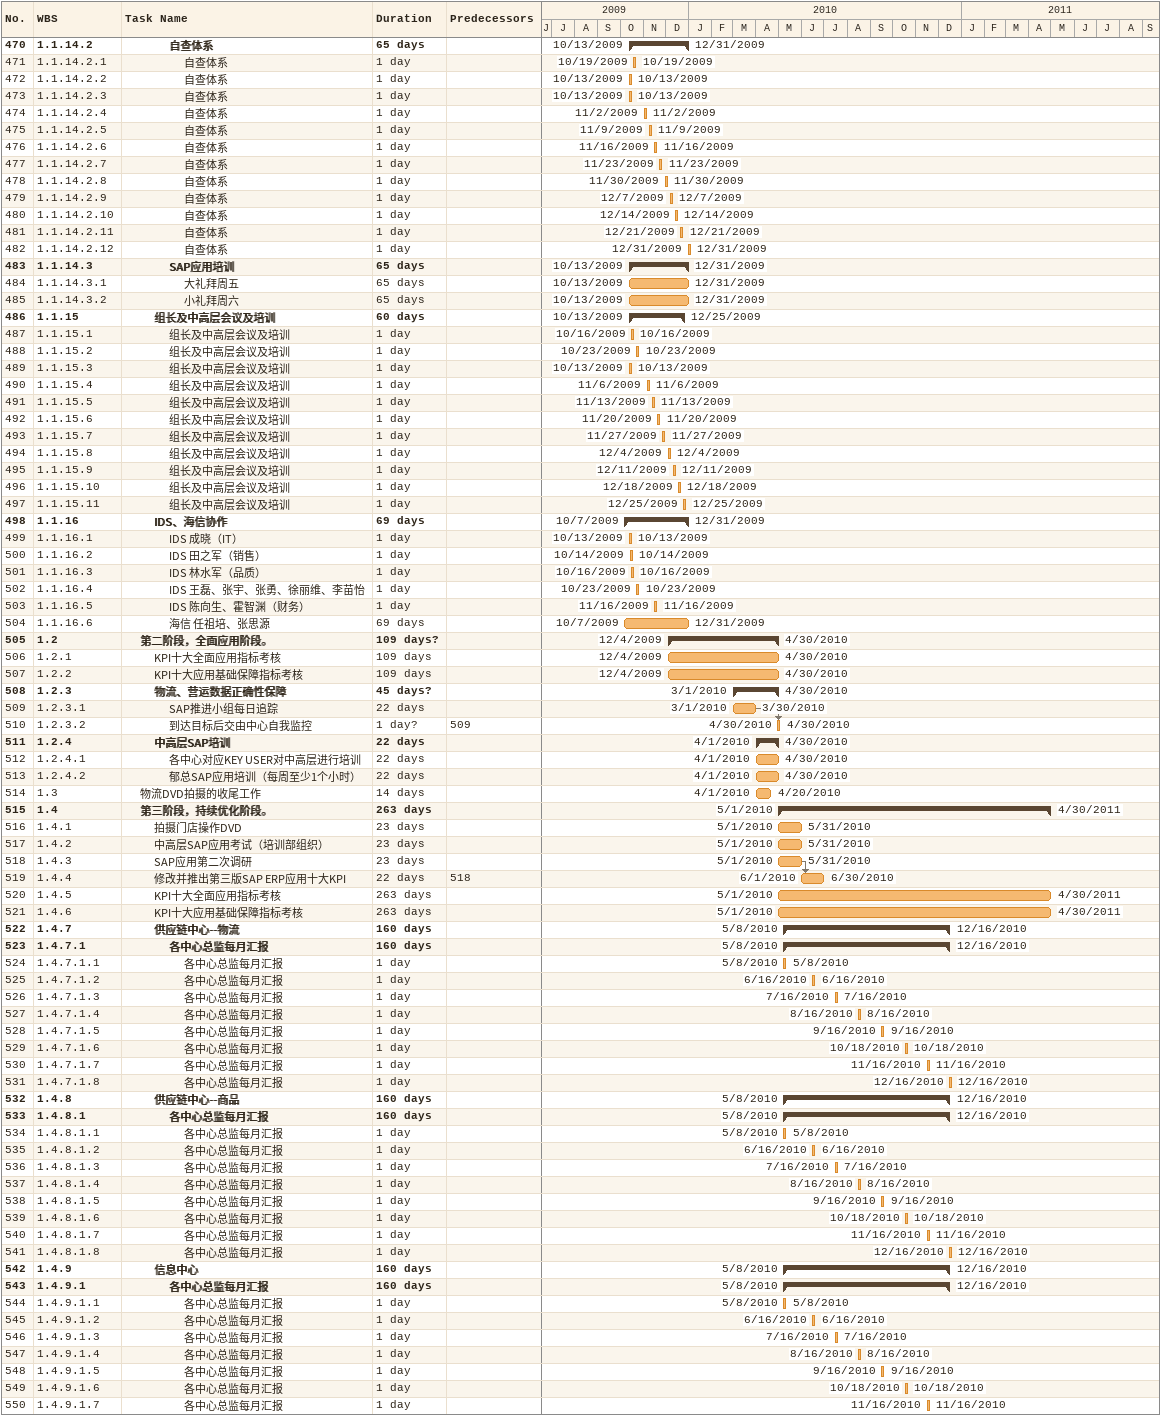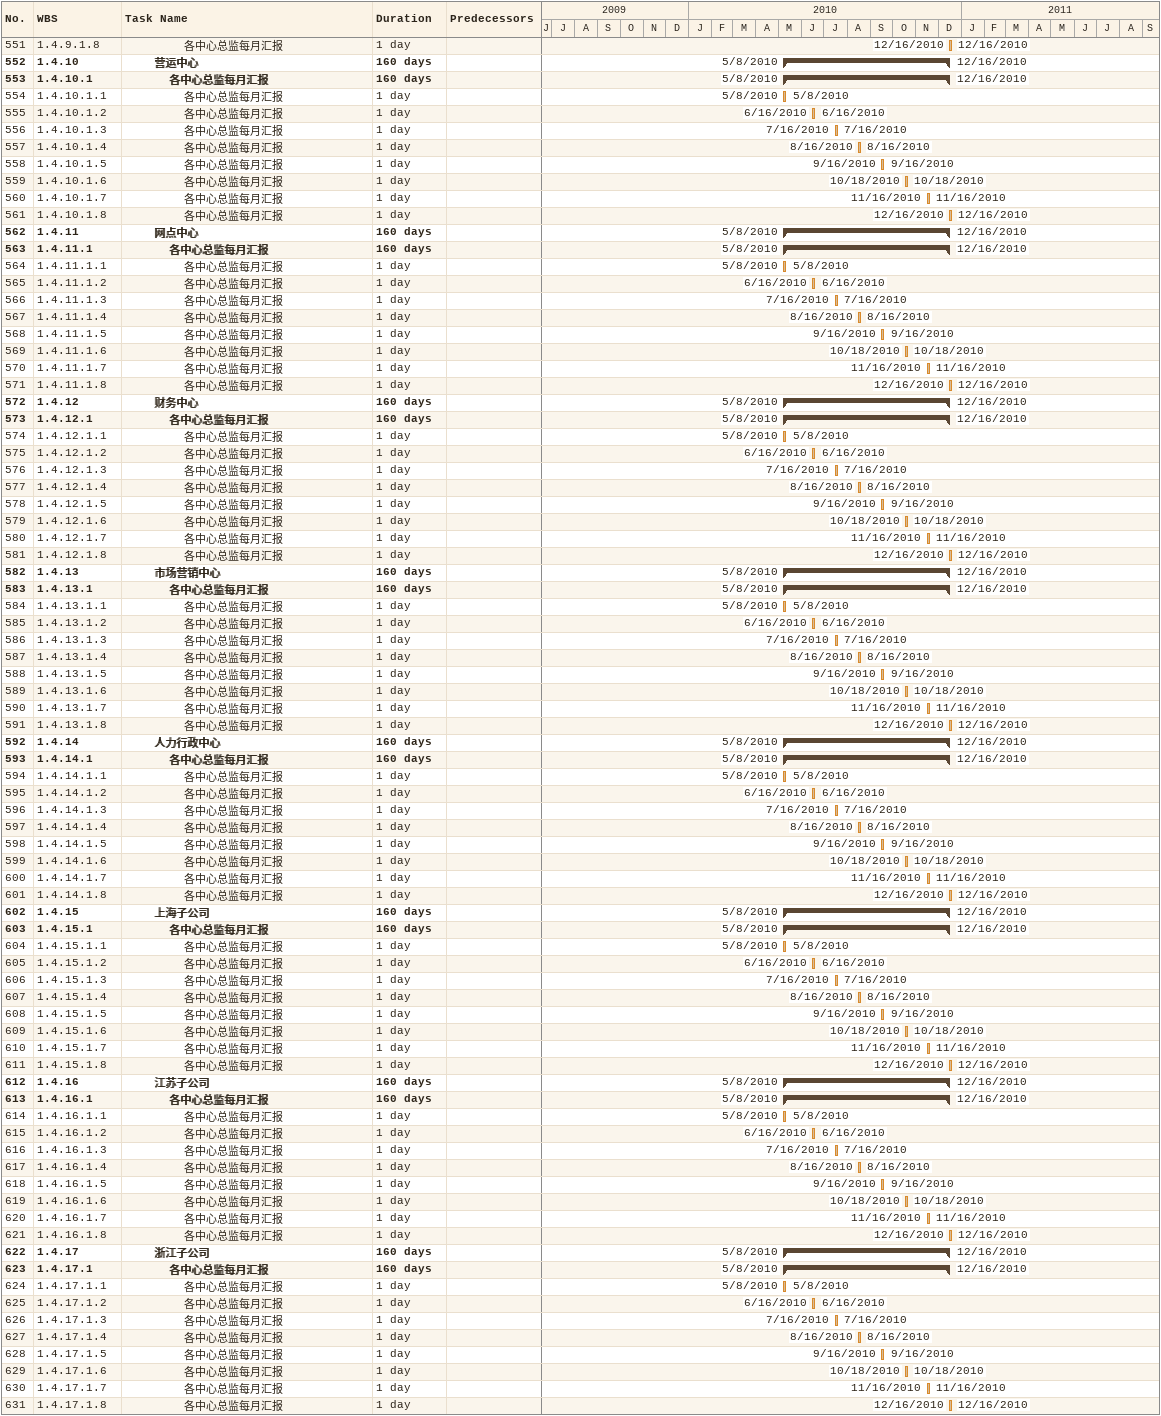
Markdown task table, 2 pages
| ID | WBS | Task | Duration | Start | Finish | Predecessors |
|---|---|---|---|---|---|---|
| 470 | 1.1.14.2 | **自查体系** | 65d | 2009-10-13 | 2009-12-31 |  |
| 471 | 1.1.14.2.1 | 自查体系 | 1d | 2009-10-19 | 2009-10-19 |  |
| 472 | 1.1.14.2.2 | 自查体系 | 1d | 2009-10-13 | 2009-10-13 |  |
| 473 | 1.1.14.2.3 | 自查体系 | 1d | 2009-10-13 | 2009-10-13 |  |
| 474 | 1.1.14.2.4 | 自查体系 | 1d | 2009-11-02 | 2009-11-02 |  |
| 475 | 1.1.14.2.5 | 自查体系 | 1d | 2009-11-09 | 2009-11-09 |  |
| 476 | 1.1.14.2.6 | 自查体系 | 1d | 2009-11-16 | 2009-11-16 |  |
| 477 | 1.1.14.2.7 | 自查体系 | 1d | 2009-11-23 | 2009-11-23 |  |
| 478 | 1.1.14.2.8 | 自查体系 | 1d | 2009-11-30 | 2009-11-30 |  |
| 479 | 1.1.14.2.9 | 自查体系 | 1d | 2009-12-07 | 2009-12-07 |  |
| 480 | 1.1.14.2.10 | 自查体系 | 1d | 2009-12-14 | 2009-12-14 |  |
| 481 | 1.1.14.2.11 | 自查体系 | 1d | 2009-12-21 | 2009-12-21 |  |
| 482 | 1.1.14.2.12 | 自查体系 | 1d | 2009-12-31 | 2009-12-31 |  |
| 483 | 1.1.14.3 | **SAP应用培训** | 65d | 2009-10-13 | 2009-12-31 |  |
| 484 | 1.1.14.3.1 | 大礼拜周五 | 65d | 2009-10-13 | 2009-12-31 |  |
| 485 | 1.1.14.3.2 | 小礼拜周六 | 65d | 2009-10-13 | 2009-12-31 |  |
| 486 | 1.1.15 | **组长及中高层会议及培训** | 60d | 2009-10-13 | 2009-12-25 |  |
| 487 | 1.1.15.1 | 组长及中高层会议及培训 | 1d | 2009-10-16 | 2009-10-16 |  |
| 488 | 1.1.15.2 | 组长及中高层会议及培训 | 1d | 2009-10-23 | 2009-10-23 |  |
| 489 | 1.1.15.3 | 组长及中高层会议及培训 | 1d | 2009-10-13 | 2009-10-13 |  |
| 490 | 1.1.15.4 | 组长及中高层会议及培训 | 1d | 2009-11-06 | 2009-11-06 |  |
| 491 | 1.1.15.5 | 组长及中高层会议及培训 | 1d | 2009-11-13 | 2009-11-13 |  |
| 492 | 1.1.15.6 | 组长及中高层会议及培训 | 1d | 2009-11-20 | 2009-11-20 |  |
| 493 | 1.1.15.7 | 组长及中高层会议及培训 | 1d | 2009-11-27 | 2009-11-27 |  |
| 494 | 1.1.15.8 | 组长及中高层会议及培训 | 1d | 2009-12-04 | 2009-12-04 |  |
| 495 | 1.1.15.9 | 组长及中高层会议及培训 | 1d | 2009-12-11 | 2009-12-11 |  |
| 496 | 1.1.15.10 | 组长及中高层会议及培训 | 1d | 2009-12-18 | 2009-12-18 |  |
| 497 | 1.1.15.11 | 组长及中高层会议及培训 | 1d | 2009-12-25 | 2009-12-25 |  |
| 498 | 1.1.16 | **IDS、海信协作** | 69d | 2009-10-07 | 2009-12-31 |  |
| 499 | 1.1.16.1 | IDS 成晓（IT） | 1d | 2009-10-13 | 2009-10-13 |  |
| 500 | 1.1.16.2 | IDS 田之军（销售） | 1d | 2009-10-14 | 2009-10-14 |  |
| 501 | 1.1.16.3 | IDS 林水军（品质） | 1d | 2009-10-16 | 2009-10-16 |  |
| 502 | 1.1.16.4 | IDS 王磊、张宇、张勇、徐丽维、李苗怡 | 1d | 2009-10-23 | 2009-10-23 |  |
| 503 | 1.1.16.5 | IDS 陈向生、霍智渊（财务） | 1d | 2009-11-16 | 2009-11-16 |  |
| 504 | 1.1.16.6 | 海信 任祖培、张思源 | 69d | 2009-10-07 | 2009-12-31 |  |
| 505 | 1.2 | **第二阶段，全面应用阶段。** | 109d? | 2009-12-04 | 2010-04-30 |  |
| 506 | 1.2.1 | KPI十大全面应用指标考核 | 109d | 2009-12-04 | 2010-04-30 |  |
| 507 | 1.2.2 | KPI十大应用基础保障指标考核 | 109d | 2009-12-04 | 2010-04-30 |  |
| 508 | 1.2.3 | **物流、营运数据正确性保障** | 45d? | 2010-03-01 | 2010-04-30 |  |
| 509 | 1.2.3.1 | SAP推进小组每日追踪 | 22d | 2010-03-01 | 2010-03-30 |  |
| 510 | 1.2.3.2 | 到达目标后交由中心自我监控 | 1d? | 2010-04-30 | 2010-04-30 | 509 |
| 511 | 1.2.4 | **中高层SAP培训** | 22d | 2010-04-01 | 2010-04-30 |  |
| 512 | 1.2.4.1 | 各中心对应KEY USER对中高层进行培训 | 22d | 2010-04-01 | 2010-04-30 |  |
| 513 | 1.2.4.2 | 郁总SAP应用培训（每周至少1个小时） | 22d | 2010-04-01 | 2010-04-30 |  |
| 514 | 1.3 | 物流DVD拍摄的收尾工作 | 14d | 2010-04-01 | 2010-04-20 |  |
| 515 | 1.4 | **第三阶段，持续优化阶段。** | 263d | 2010-05-01 | 2011-04-30 |  |
| 516 | 1.4.1 | 拍摄门店操作DVD | 23d | 2010-05-01 | 2010-05-31 |  |
| 517 | 1.4.2 | 中高层SAP应用考试（培训部组织） | 23d | 2010-05-01 | 2010-05-31 |  |
| 518 | 1.4.3 | SAP应用第二次调研 | 23d | 2010-05-01 | 2010-05-31 |  |
| 519 | 1.4.4 | 修改并推出第三版SAP ERP应用十大KPI | 22d | 2010-06-01 | 2010-06-30 | 518 |
| 520 | 1.4.5 | KPI十大全面应用指标考核 | 263d | 2010-05-01 | 2011-04-30 |  |
| 521 | 1.4.6 | KPI十大应用基础保障指标考核 | 263d | 2010-05-01 | 2011-04-30 |  |
| 522 | 1.4.7 | **供应链中心--物流** | 160d | 2010-05-08 | 2010-12-16 |  |
| 523 | 1.4.7.1 | **各中心总监每月汇报** | 160d | 2010-05-08 | 2010-12-16 |  |
| 524 | 1.4.7.1.1 | 各中心总监每月汇报 | 1d | 2010-05-08 | 2010-05-08 |  |
| 525 | 1.4.7.1.2 | 各中心总监每月汇报 | 1d | 2010-06-16 | 2010-06-16 |  |
| 526 | 1.4.7.1.3 | 各中心总监每月汇报 | 1d | 2010-07-16 | 2010-07-16 |  |
| 527 | 1.4.7.1.4 | 各中心总监每月汇报 | 1d | 2010-08-16 | 2010-08-16 |  |
| 528 | 1.4.7.1.5 | 各中心总监每月汇报 | 1d | 2010-09-16 | 2010-09-16 |  |
| 529 | 1.4.7.1.6 | 各中心总监每月汇报 | 1d | 2010-10-18 | 2010-10-18 |  |
| 530 | 1.4.7.1.7 | 各中心总监每月汇报 | 1d | 2010-11-16 | 2010-11-16 |  |
| 531 | 1.4.7.1.8 | 各中心总监每月汇报 | 1d | 2010-12-16 | 2010-12-16 |  |
| 532 | 1.4.8 | **供应链中心--商品** | 160d | 2010-05-08 | 2010-12-16 |  |
| 533 | 1.4.8.1 | **各中心总监每月汇报** | 160d | 2010-05-08 | 2010-12-16 |  |
| 534 | 1.4.8.1.1 | 各中心总监每月汇报 | 1d | 2010-05-08 | 2010-05-08 |  |
| 535 | 1.4.8.1.2 | 各中心总监每月汇报 | 1d | 2010-06-16 | 2010-06-16 |  |
| 536 | 1.4.8.1.3 | 各中心总监每月汇报 | 1d | 2010-07-16 | 2010-07-16 |  |
| 537 | 1.4.8.1.4 | 各中心总监每月汇报 | 1d | 2010-08-16 | 2010-08-16 |  |
| 538 | 1.4.8.1.5 | 各中心总监每月汇报 | 1d | 2010-09-16 | 2010-09-16 |  |
| 539 | 1.4.8.1.6 | 各中心总监每月汇报 | 1d | 2010-10-18 | 2010-10-18 |  |
| 540 | 1.4.8.1.7 | 各中心总监每月汇报 | 1d | 2010-11-16 | 2010-11-16 |  |
| 541 | 1.4.8.1.8 | 各中心总监每月汇报 | 1d | 2010-12-16 | 2010-12-16 |  |
| 542 | 1.4.9 | **信息中心** | 160d | 2010-05-08 | 2010-12-16 |  |
| 543 | 1.4.9.1 | **各中心总监每月汇报** | 160d | 2010-05-08 | 2010-12-16 |  |
| 544 | 1.4.9.1.1 | 各中心总监每月汇报 | 1d | 2010-05-08 | 2010-05-08 |  |
| 545 | 1.4.9.1.2 | 各中心总监每月汇报 | 1d | 2010-06-16 | 2010-06-16 |  |
| 546 | 1.4.9.1.3 | 各中心总监每月汇报 | 1d | 2010-07-16 | 2010-07-16 |  |
| 547 | 1.4.9.1.4 | 各中心总监每月汇报 | 1d | 2010-08-16 | 2010-08-16 |  |
| 548 | 1.4.9.1.5 | 各中心总监每月汇报 | 1d | 2010-09-16 | 2010-09-16 |  |
| 549 | 1.4.9.1.6 | 各中心总监每月汇报 | 1d | 2010-10-18 | 2010-10-18 |  |
| 550 | 1.4.9.1.7 | 各中心总监每月汇报 | 1d | 2010-11-16 | 2010-11-16 |  |
| 551 | 1.4.9.1.8 | 各中心总监每月汇报 | 1d | 2010-12-16 | 2010-12-16 |  |
| 552 | 1.4.10 | **营运中心** | 160d | 2010-05-08 | 2010-12-16 |  |
| 553 | 1.4.10.1 | **各中心总监每月汇报** | 160d | 2010-05-08 | 2010-12-16 |  |
| 554 | 1.4.10.1.1 | 各中心总监每月汇报 | 1d | 2010-05-08 | 2010-05-08 |  |
| 555 | 1.4.10.1.2 | 各中心总监每月汇报 | 1d | 2010-06-16 | 2010-06-16 |  |
| 556 | 1.4.10.1.3 | 各中心总监每月汇报 | 1d | 2010-07-16 | 2010-07-16 |  |
| 557 | 1.4.10.1.4 | 各中心总监每月汇报 | 1d | 2010-08-16 | 2010-08-16 |  |
| 558 | 1.4.10.1.5 | 各中心总监每月汇报 | 1d | 2010-09-16 | 2010-09-16 |  |
| 559 | 1.4.10.1.6 | 各中心总监每月汇报 | 1d | 2010-10-18 | 2010-10-18 |  |
| 560 | 1.4.10.1.7 | 各中心总监每月汇报 | 1d | 2010-11-16 | 2010-11-16 |  |
| 561 | 1.4.10.1.8 | 各中心总监每月汇报 | 1d | 2010-12-16 | 2010-12-16 |  |
| 562 | 1.4.11 | **网点中心** | 160d | 2010-05-08 | 2010-12-16 |  |
| 563 | 1.4.11.1 | **各中心总监每月汇报** | 160d | 2010-05-08 | 2010-12-16 |  |
| 564 | 1.4.11.1.1 | 各中心总监每月汇报 | 1d | 2010-05-08 | 2010-05-08 |  |
| 565 | 1.4.11.1.2 | 各中心总监每月汇报 | 1d | 2010-06-16 | 2010-06-16 |  |
| 566 | 1.4.11.1.3 | 各中心总监每月汇报 | 1d | 2010-07-16 | 2010-07-16 |  |
| 567 | 1.4.11.1.4 | 各中心总监每月汇报 | 1d | 2010-08-16 | 2010-08-16 |  |
| 568 | 1.4.11.1.5 | 各中心总监每月汇报 | 1d | 2010-09-16 | 2010-09-16 |  |
| 569 | 1.4.11.1.6 | 各中心总监每月汇报 | 1d | 2010-10-18 | 2010-10-18 |  |
| 570 | 1.4.11.1.7 | 各中心总监每月汇报 | 1d | 2010-11-16 | 2010-11-16 |  |
| 571 | 1.4.11.1.8 | 各中心总监每月汇报 | 1d | 2010-12-16 | 2010-12-16 |  |
| 572 | 1.4.12 | **财务中心** | 160d | 2010-05-08 | 2010-12-16 |  |
| 573 | 1.4.12.1 | **各中心总监每月汇报** | 160d | 2010-05-08 | 2010-12-16 |  |
| 574 | 1.4.12.1.1 | 各中心总监每月汇报 | 1d | 2010-05-08 | 2010-05-08 |  |
| 575 | 1.4.12.1.2 | 各中心总监每月汇报 | 1d | 2010-06-16 | 2010-06-16 |  |
| 576 | 1.4.12.1.3 | 各中心总监每月汇报 | 1d | 2010-07-16 | 2010-07-16 |  |
| 577 | 1.4.12.1.4 | 各中心总监每月汇报 | 1d | 2010-08-16 | 2010-08-16 |  |
| 578 | 1.4.12.1.5 | 各中心总监每月汇报 | 1d | 2010-09-16 | 2010-09-16 |  |
| 579 | 1.4.12.1.6 | 各中心总监每月汇报 | 1d | 2010-10-18 | 2010-10-18 |  |
| 580 | 1.4.12.1.7 | 各中心总监每月汇报 | 1d | 2010-11-16 | 2010-11-16 |  |
| 581 | 1.4.12.1.8 | 各中心总监每月汇报 | 1d | 2010-12-16 | 2010-12-16 |  |
| 582 | 1.4.13 | **市场营销中心** | 160d | 2010-05-08 | 2010-12-16 |  |
| 583 | 1.4.13.1 | **各中心总监每月汇报** | 160d | 2010-05-08 | 2010-12-16 |  |
| 584 | 1.4.13.1.1 | 各中心总监每月汇报 | 1d | 2010-05-08 | 2010-05-08 |  |
| 585 | 1.4.13.1.2 | 各中心总监每月汇报 | 1d | 2010-06-16 | 2010-06-16 |  |
| 586 | 1.4.13.1.3 | 各中心总监每月汇报 | 1d | 2010-07-16 | 2010-07-16 |  |
| 587 | 1.4.13.1.4 | 各中心总监每月汇报 | 1d | 2010-08-16 | 2010-08-16 |  |
| 588 | 1.4.13.1.5 | 各中心总监每月汇报 | 1d | 2010-09-16 | 2010-09-16 |  |
| 589 | 1.4.13.1.6 | 各中心总监每月汇报 | 1d | 2010-10-18 | 2010-10-18 |  |
| 590 | 1.4.13.1.7 | 各中心总监每月汇报 | 1d | 2010-11-16 | 2010-11-16 |  |
| 591 | 1.4.13.1.8 | 各中心总监每月汇报 | 1d | 2010-12-16 | 2010-12-16 |  |
| 592 | 1.4.14 | **人力行政中心** | 160d | 2010-05-08 | 2010-12-16 |  |
| 593 | 1.4.14.1 | **各中心总监每月汇报** | 160d | 2010-05-08 | 2010-12-16 |  |
| 594 | 1.4.14.1.1 | 各中心总监每月汇报 | 1d | 2010-05-08 | 2010-05-08 |  |
| 595 | 1.4.14.1.2 | 各中心总监每月汇报 | 1d | 2010-06-16 | 2010-06-16 |  |
| 596 | 1.4.14.1.3 | 各中心总监每月汇报 | 1d | 2010-07-16 | 2010-07-16 |  |
| 597 | 1.4.14.1.4 | 各中心总监每月汇报 | 1d | 2010-08-16 | 2010-08-16 |  |
| 598 | 1.4.14.1.5 | 各中心总监每月汇报 | 1d | 2010-09-16 | 2010-09-16 |  |
| 599 | 1.4.14.1.6 | 各中心总监每月汇报 | 1d | 2010-10-18 | 2010-10-18 |  |
| 600 | 1.4.14.1.7 | 各中心总监每月汇报 | 1d | 2010-11-16 | 2010-11-16 |  |
| 601 | 1.4.14.1.8 | 各中心总监每月汇报 | 1d | 2010-12-16 | 2010-12-16 |  |
| 602 | 1.4.15 | **上海子公司** | 160d | 2010-05-08 | 2010-12-16 |  |
| 603 | 1.4.15.1 | **各中心总监每月汇报** | 160d | 2010-05-08 | 2010-12-16 |  |
| 604 | 1.4.15.1.1 | 各中心总监每月汇报 | 1d | 2010-05-08 | 2010-05-08 |  |
| 605 | 1.4.15.1.2 | 各中心总监每月汇报 | 1d | 2010-06-16 | 2010-06-16 |  |
| 606 | 1.4.15.1.3 | 各中心总监每月汇报 | 1d | 2010-07-16 | 2010-07-16 |  |
| 607 | 1.4.15.1.4 | 各中心总监每月汇报 | 1d | 2010-08-16 | 2010-08-16 |  |
| 608 | 1.4.15.1.5 | 各中心总监每月汇报 | 1d | 2010-09-16 | 2010-09-16 |  |
| 609 | 1.4.15.1.6 | 各中心总监每月汇报 | 1d | 2010-10-18 | 2010-10-18 |  |
| 610 | 1.4.15.1.7 | 各中心总监每月汇报 | 1d | 2010-11-16 | 2010-11-16 |  |
| 611 | 1.4.15.1.8 | 各中心总监每月汇报 | 1d | 2010-12-16 | 2010-12-16 |  |
| 612 | 1.4.16 | **江苏子公司** | 160d | 2010-05-08 | 2010-12-16 |  |
| 613 | 1.4.16.1 | **各中心总监每月汇报** | 160d | 2010-05-08 | 2010-12-16 |  |
| 614 | 1.4.16.1.1 | 各中心总监每月汇报 | 1d | 2010-05-08 | 2010-05-08 |  |
| 615 | 1.4.16.1.2 | 各中心总监每月汇报 | 1d | 2010-06-16 | 2010-06-16 |  |
| 616 | 1.4.16.1.3 | 各中心总监每月汇报 | 1d | 2010-07-16 | 2010-07-16 |  |
| 617 | 1.4.16.1.4 | 各中心总监每月汇报 | 1d | 2010-08-16 | 2010-08-16 |  |
| 618 | 1.4.16.1.5 | 各中心总监每月汇报 | 1d | 2010-09-16 | 2010-09-16 |  |
| 619 | 1.4.16.1.6 | 各中心总监每月汇报 | 1d | 2010-10-18 | 2010-10-18 |  |
| 620 | 1.4.16.1.7 | 各中心总监每月汇报 | 1d | 2010-11-16 | 2010-11-16 |  |
| 621 | 1.4.16.1.8 | 各中心总监每月汇报 | 1d | 2010-12-16 | 2010-12-16 |  |
| 622 | 1.4.17 | **浙江子公司** | 160d | 2010-05-08 | 2010-12-16 |  |
| 623 | 1.4.17.1 | **各中心总监每月汇报** | 160d | 2010-05-08 | 2010-12-16 |  |
| 624 | 1.4.17.1.1 | 各中心总监每月汇报 | 1d | 2010-05-08 | 2010-05-08 |  |
| 625 | 1.4.17.1.2 | 各中心总监每月汇报 | 1d | 2010-06-16 | 2010-06-16 |  |
| 626 | 1.4.17.1.3 | 各中心总监每月汇报 | 1d | 2010-07-16 | 2010-07-16 |  |
| 627 | 1.4.17.1.4 | 各中心总监每月汇报 | 1d | 2010-08-16 | 2010-08-16 |  |
| 628 | 1.4.17.1.5 | 各中心总监每月汇报 | 1d | 2010-09-16 | 2010-09-16 |  |
| 629 | 1.4.17.1.6 | 各中心总监每月汇报 | 1d | 2010-10-18 | 2010-10-18 |  |
| 630 | 1.4.17.1.7 | 各中心总监每月汇报 | 1d | 2010-11-16 | 2010-11-16 |  |
| 631 | 1.4.17.1.8 | 各中心总监每月汇报 | 1d | 2010-12-16 | 2010-12-16 |  |
